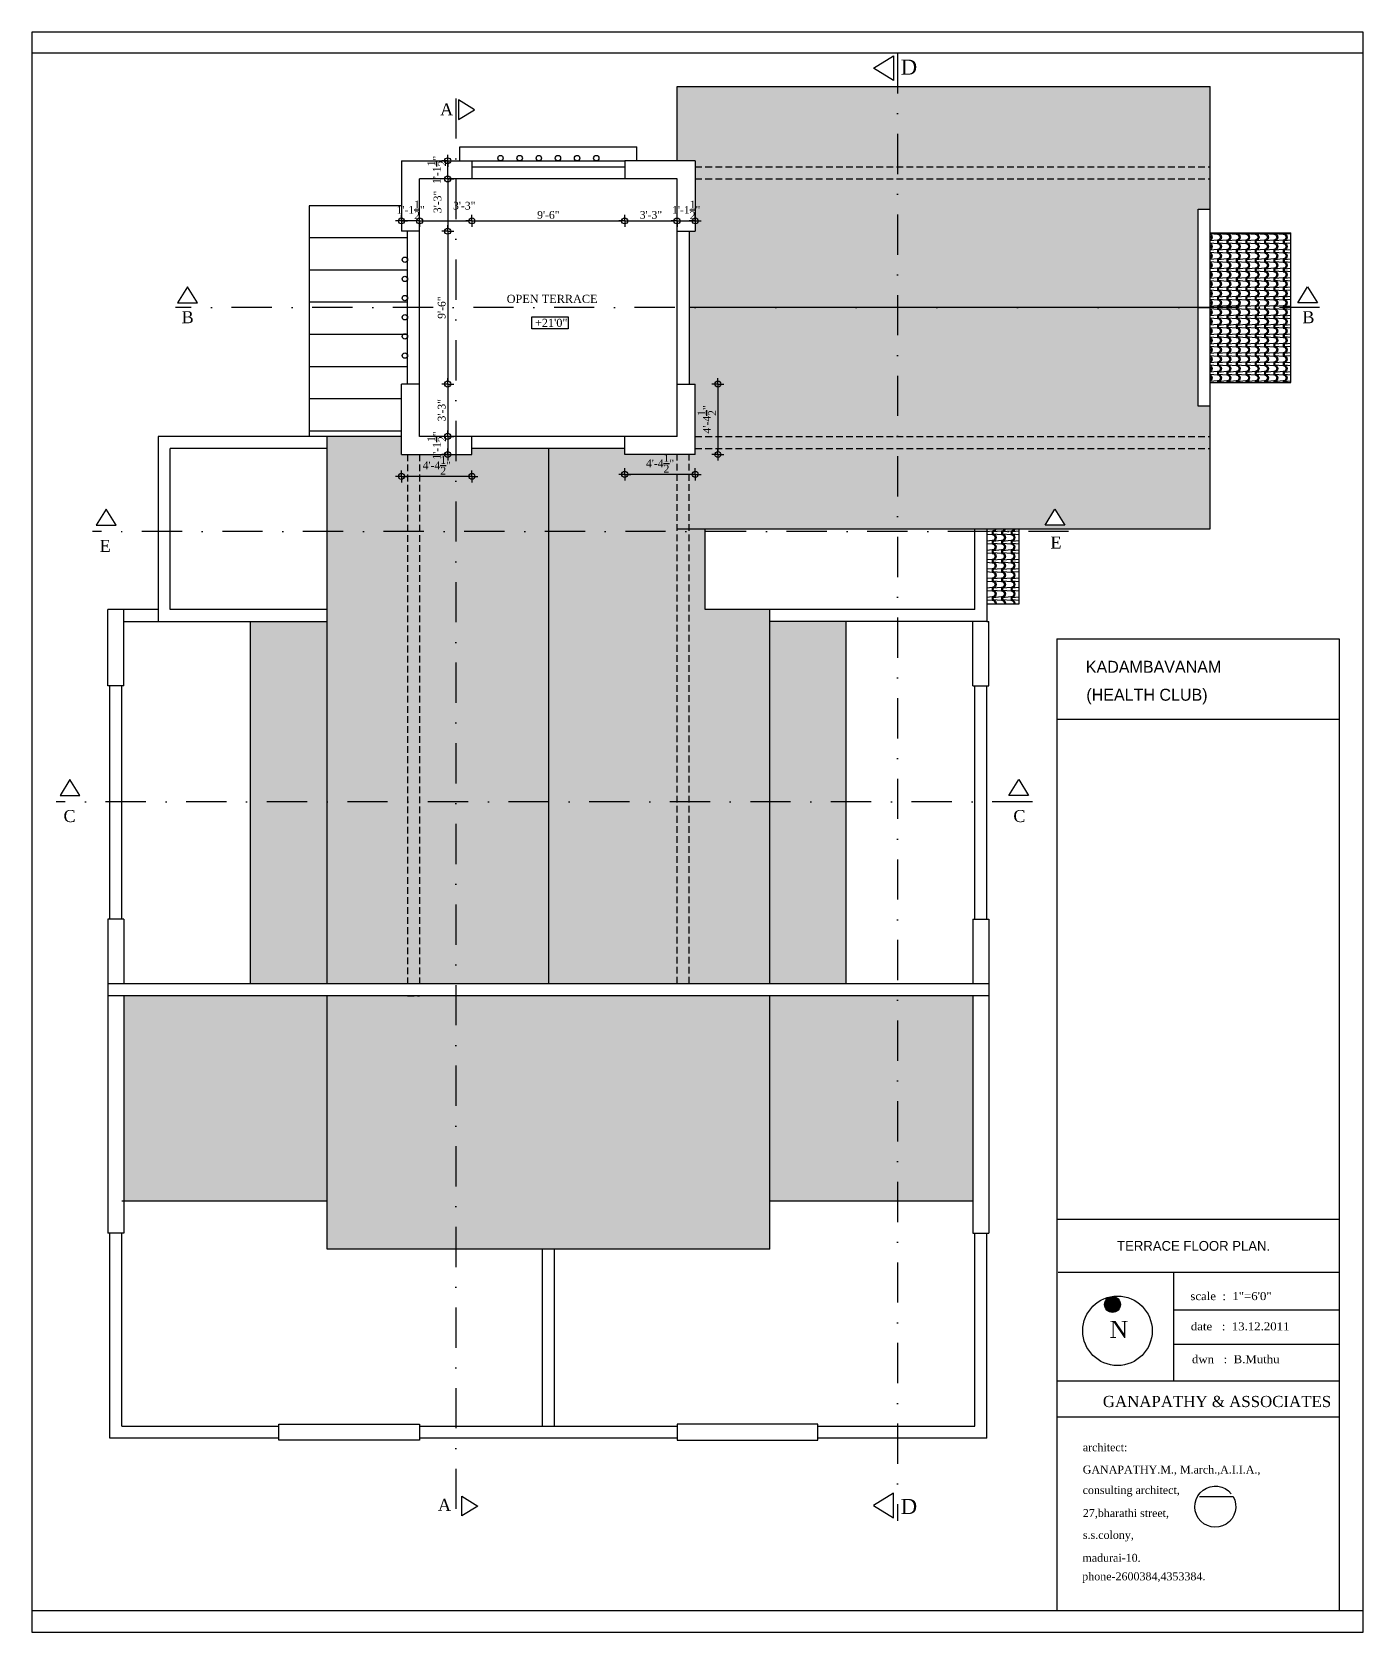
# Model space of a CAD drawing. Extents: x 13301 to 18078, y -1439 to 1911.
# Drawn here: x 16019 to 17012, y -339 to 854 of the extents above; entities that cross this region are included whole.
import ezdxf

# ---------------------------------------------------------------- set-up
doc = ezdxf.new("R2010")
doc.units = 0
doc.header["$LTSCALE"] = 20
doc.header["$MEASUREMENT"] = 0
doc.header["$PDMODE"] = 34
doc.header["$PDSIZE"] = 5
doc.linetypes.add('DASHDOT', pattern=[1, 0.5, -0.25, 0, -0.25])
doc.linetypes.add('HIDDEN', pattern=[0.375, 0.25, -0.125])
doc.layers.get('0').update_dxf_attribs({"linetype": 'CONTINUOUS'})
doc.layers.get('Defpoints').update_dxf_attribs({"linetype": 'CONTINUOUS'})
for name, color, linetype in [('border', 230, 'CONTINUOUS'), ('BORTEXT', 2, 'CONTINUOUS'), ('DIMLINE', 254, 'CONTINUOUS'), ('Roof lilne', 31, 'CONTINUOUS'), ('Secline', 13, 'CONTINUOUS'), ('text', 2, 'CONTINUOUS'), ('TEXTS', 2, 'CONTINUOUS'), ('Thatti', 21, 'CONTINUOUS'), ('TILE', 22, 'CONTINUOUS'), ('wall', 13, 'CONTINUOUS'), ('WOOD', 7, 'CONTINUOUS')]:
    doc.layers.add(name, color=color, linetype=linetype)
doc.layers.add('correct', color=230, linetype='CONTINUOUS', plot=False)
doc.styles.add('STYLE1', font='TIMES.TTF', dxfattribs={"width": 0.75, "oblique": 25})
doc.styles.add('style3', font='TIMES.TTF')
doc.styles.add('style4', font='boos1.ttf')
doc.styles.add('style5', font='TIMES.TTF')
doc.dimstyles.new('arch61', dxfattribs={"dimscale": 0, "dimtxt": 5.75, "dimasz": 2.25, "dimexe": 0.18, "dimexo": 0.0625, "dimgap": 1.5, "dimtad": 1, "dimzin": 3, "dimdsep": 46, "dimlunit": 4, "dimtxsty": 'style3', "dimblk": 'BLK', "dimcen": 0, "dimse1": 1, "dimse2": 1, "dimclrd": 256, "dimclrt": 3, "dimazin": 0, "dimtfac": 1, "dimtix": 1, "dimtmove": 2, "dimatfit": 3, "dimldrblk": 'NONE', "dimfxl": 0, "dimtolj": 1, "dimtzin": 0, "dimlwd": -1, "dimarcsym": 0})
pattern_1 = [(274.9697, (1173.68804, 1517.04105), (-6.999939149, 84.0000073606), [6.464304, -155.143247]), (180, (1174.248, 1510.601), (-7, -7), [0.56, -6.44]), (0, (1167.248, 1510.041), (7, 7), [1.96, -5.04]), (90, (1169.208, 1510.041), (-7, 7), [0.7, -6.3]), (270, (1173.688, 1510.741), (7, -7), [0.7, -6.3]), (0, (1173.688, 1510.041), (7, 7), [0.56, -6.44]), (0, (1167.248, 1510.601), (7, 7), [1.4, -5.6]), (85.0303, (1168.64804, 1510.60105), (6.999939149, 84.0000073606), [6.464304, -155.143247]), (52.6961, (1168.64804, 1510.95105), (-90.999901229, -119.000075192), [1.848056, -182.95725]), (18.4349, (1169.768, 1512.421), (14.00000304, 6.99998882), [1.770874, -20.365065]), (341.5651, (1171.448, 1512.981), (-14.00000304, 6.99998882), [1.770874, -20.365065]), (307.3039, (1173.12804, 1512.42105), (90.999901229, -119.000075192), [1.848056, -182.95725]), (20.2249, (1170.11804, 1511.93105), (-76.99998085, -28.000058349), [1.417395, -140.321804]), (339.7751, (1171.44804, 1512.42105), (76.99998085, -28.000058349), [1.417395, -140.321804]), (307.4054, (1172.77804, 1511.93105), (70.000069668, -90.999947255), [1.498063, -148.308475]), (52.5946, (1169.20804, 1510.74105), (-70.000069668, -90.999947255), [1.498063, -148.308475])]
pattern_2 = [(184.9697, (1174.24804, 1503.60105), (84.0000073606, 6.999939149), [6.464304, -155.143247]), (90, (1167.808, 1503.041), (-7, 7), [0.56, -6.44]), (270, (1167.248, 1510.041), (7, -7), [1.96, -5.04]), (0, (1167.248, 1508.081), (7, 7), [0.7, -6.3]), (180, (1167.948, 1503.601), (-7, -7), [0.7, -6.3]), (270, (1167.248, 1503.601), (7, -7), [0.56, -6.44]), (270, (1167.808, 1510.041), (7, -7), [1.4, -5.6]), (355.0303, (1167.80804, 1508.64105), (84.0000073606, -6.999939149), [6.464304, -155.143247]), (322.6961, (1168.15804, 1508.64105), (-119.000075192, 90.999901229), [1.848056, -182.95725]), (288.4349, (1169.628, 1507.521), (6.99998882, -14.00000304), [1.770874, -20.365065]), (251.5651, (1170.188, 1505.841), (6.99998882, 14.00000304), [1.770874, -20.365065]), (217.3039, (1169.62804, 1504.16105), (-119.000075192, -90.999901229), [1.848056, -182.95725]), (290.2249, (1169.13804, 1507.17105), (-28.000058349, 76.99998085), [1.417395, -140.321804]), (249.7751, (1169.62804, 1505.84105), (-28.000058349, -76.99998085), [1.417395, -140.321804]), (217.4054, (1169.13804, 1504.51105), (-90.999947255, -70.000069668), [1.498063, -148.308475]), (322.5946, (1167.94804, 1508.08105), (-90.999947255, 70.000069668), [1.498063, -148.308475])]

# ---------------------------------------------------------------- blocks, each defined once
blk = doc.blocks.new('*U44')
at = {"layer": 'TEXTS'}
blk.add_hatch(color=256, dxfattribs=at).paths.add_polyline_path([(-6.72, 12.42, 1), (1.52, 12.42, 1)])
for centre, radius in [((0, -1.24), 18.04), ((-2.6, 12.42), 4.12)]:
    blk.add_circle(centre, radius, dxfattribs=at)
at = {"layer": 'TEXTS', "style": 'STYLE1'}
blk.add_text('N', height=8.8, dxfattribs=at).set_placement((-4.08, -4.91))
blk = doc.blocks.new('BLK')
for q in [(-2, 0), (0, 2), (0, -2), (2, 0)]:
    blk.add_line((0, 0), q)
blk.add_circle((0, 0), 1)
blk = doc.blocks.new('*D316')
at = {"layer": 'Defpoints', "color": 0}
for p in [(16347.3, 744.3), (16461.3, 744.3), (16461.3, 713)]:
    blk.add_point(p, dxfattribs=at)
at = {"layer": 'DIMLINE'}
blk.add_line((16349.6, 713), (16459.1, 713), dxfattribs=at)
at = {"layer": 'DIMLINE', "xscale": 2.25, "yscale": 2.25, "zscale": 2.25, "rotation": 180}
blk.add_blockref('BLK', (16347.3, 713), dxfattribs=at)
at = {"layer": 'DIMLINE', "xscale": 2.25, "yscale": 2.25, "zscale": 2.25}
blk.add_blockref('BLK', (16461.3, 713), dxfattribs=at)
at = {"layer": 'DIMLINE', "color": 3, "insert": (16404.3, 717.4), "char_height": 5.75, "attachment_point": 5, "style": 'style3'}
blk.add_mtext('\\A1;9\'-6"', dxfattribs=at)
blk = doc.blocks.new('_None')
blk = doc.blocks.new('*D317')
at = {"layer": 'Defpoints', "color": 0}
for p in [(16461.3, 739.8), (16500.3, 739.8), (16500.3, 713)]:
    blk.add_point(p, dxfattribs=at)
at = {"layer": 'DIMLINE'}
blk.add_line((16463.6, 713), (16498.1, 713), dxfattribs=at)
at = {"layer": 'DIMLINE', "xscale": 2.25, "yscale": 2.25, "zscale": 2.25, "rotation": 180}
blk.add_blockref('BLK', (16461.3, 713), dxfattribs=at)
at = {"layer": 'DIMLINE', "xscale": 2.25, "yscale": 2.25, "zscale": 2.25}
blk.add_blockref('BLK', (16500.3, 713), dxfattribs=at)
at = {"layer": 'DIMLINE', "color": 3, "insert": (16480.8, 717.4), "char_height": 5.75, "attachment_point": 5, "style": 'style3'}
blk.add_mtext('\\A1;3\'-3"', dxfattribs=at)
blk = doc.blocks.new('*D318')
at = {"layer": 'Defpoints', "color": 0}
for p in [(16500.3, 705.3), (16513.8, 713), (16513.8, 705.3)]:
    blk.add_point(p, dxfattribs=at)
at = {"layer": 'DIMLINE'}
for p, q in [((16498.1, 713), (16495.8, 713)), ((16500.3, 713), (16513.8, 713)), ((16516.1, 713), (16518.3, 713))]:
    blk.add_line(p, q, dxfattribs=at)
at = {"layer": 'DIMLINE', "xscale": 2.25, "yscale": 2.25, "zscale": 2.25}
blk.add_blockref('BLK', (16500.3, 713), dxfattribs=at)
at = {"layer": 'DIMLINE', "xscale": 2.25, "yscale": 2.25, "zscale": 2.25, "rotation": 180}
blk.add_blockref('BLK', (16513.8, 713), dxfattribs=at)
at = {"layer": 'DIMLINE', "color": 3, "insert": (16507.1, 721.2), "char_height": 5.75, "attachment_point": 5, "style": 'style3'}
blk.add_mtext('\\A1;1\'-1{\\H1.000000x;\\S1/2;}"', dxfattribs=at)
blk = doc.blocks.new('*D319')
at = {"layer": 'Defpoints', "color": 0}
for p in [(16308.3, 739.8), (16347.3, 739.8), (16347.3, 713)]:
    blk.add_point(p, dxfattribs=at)
at = {"layer": 'DIMLINE'}
blk.add_line((16310.6, 713), (16345.1, 713), dxfattribs=at)
at = {"layer": 'DIMLINE', "xscale": 2.25, "yscale": 2.25, "zscale": 2.25, "rotation": 180}
blk.add_blockref('BLK', (16308.3, 713), dxfattribs=at)
at = {"layer": 'DIMLINE', "xscale": 2.25, "yscale": 2.25, "zscale": 2.25}
blk.add_blockref('BLK', (16347.3, 713), dxfattribs=at)
at = {"layer": 'DIMLINE', "color": 3, "insert": (16341.6, 724.3), "char_height": 5.75, "attachment_point": 5, "style": 'style3'}
blk.add_mtext('\\A1;3\'-3"', dxfattribs=at)
blk = doc.blocks.new('*D320')
at = {"layer": 'Defpoints', "color": 0}
for p in [(16294.8, 713), (16294.8, 705.3), (16308.3, 705.3)]:
    blk.add_point(p, dxfattribs=at)
at = {"layer": 'DIMLINE'}
for p, q in [((16292.6, 713), (16290.3, 713)), ((16308.3, 713), (16294.8, 713)), ((16310.6, 713), (16312.8, 713))]:
    blk.add_line(p, q, dxfattribs=at)
at = {"layer": 'DIMLINE', "xscale": 2.25, "yscale": 2.25, "zscale": 2.25}
blk.add_blockref('BLK', (16294.8, 713), dxfattribs=at)
at = {"layer": 'DIMLINE', "xscale": 2.25, "yscale": 2.25, "zscale": 2.25, "rotation": 180}
blk.add_blockref('BLK', (16308.3, 713), dxfattribs=at)
at = {"layer": 'DIMLINE', "color": 3, "insert": (16301.6, 721.2), "char_height": 5.75, "attachment_point": 5, "style": 'style3'}
blk.add_mtext('\\A1;1\'-1{\\H1.000000x;\\S1/2;}"', dxfattribs=at)
blk = doc.blocks.new('*D321')
at = {"layer": 'Defpoints', "color": 0}
for p in [(16329.3, 757.8), (16347.3, 757.8), (16347.3, 744.3)]:
    blk.add_point(p, dxfattribs=at)
at = {"layer": 'DIMLINE'}
for p, q in [((16329.3, 760), (16329.3, 762.3)), ((16329.3, 744.3), (16329.3, 757.8)), ((16329.3, 742), (16329.3, 739.8))]:
    blk.add_line(p, q, dxfattribs=at)
at = {"layer": 'DIMLINE', "xscale": 2.25, "yscale": 2.25, "zscale": 2.25}
for p, rotation in [((16329.3, 757.8), 270), ((16329.3, 744.3), 90)]:
    blk.add_blockref('BLK', p, dxfattribs=dict(at, rotation=rotation))
at = {"layer": 'DIMLINE', "color": 3, "insert": (16321.1, 751), "char_height": 5.75, "attachment_point": 5, "rotation": 90, "style": 'style3'}
blk.add_mtext('\\A1;1\'-1{\\H1.000000x;\\S1/2;}"', dxfattribs=at)
blk = doc.blocks.new('*D322')
at = {"layer": 'Defpoints', "color": 0}
for p in [(16312.8, 744.3), (16312.8, 705.3), (16329.3, 705.3)]:
    blk.add_point(p, dxfattribs=at)
at = {"layer": 'DIMLINE'}
blk.add_line((16329.3, 742), (16329.3, 707.5), dxfattribs=at)
at = {"layer": 'DIMLINE', "xscale": 2.25, "yscale": 2.25, "zscale": 2.25}
for p, rotation in [((16329.3, 744.3), 90), ((16329.3, 705.3), 270)]:
    blk.add_blockref('BLK', p, dxfattribs=dict(at, rotation=rotation))
at = {"layer": 'DIMLINE', "color": 3, "insert": (16321.7, 727.1), "char_height": 5.75, "attachment_point": 5, "rotation": 90, "style": 'style3'}
blk.add_mtext('\\A1;3\'-3"', dxfattribs=at)
blk = doc.blocks.new('*D323')
at = {"layer": 'Defpoints', "color": 0}
for p in [(16308.3, 705.3), (16308.3, 591.3), (16329.3, 591.3)]:
    blk.add_point(p, dxfattribs=at)
at = {"layer": 'DIMLINE'}
blk.add_line((16329.3, 703), (16329.3, 593.5), dxfattribs=at)
at = {"layer": 'DIMLINE', "xscale": 2.25, "yscale": 2.25, "zscale": 2.25}
for p, rotation in [((16329.3, 705.3), 90), ((16329.3, 591.3), 270)]:
    blk.add_blockref('BLK', p, dxfattribs=dict(at, rotation=rotation))
at = {"layer": 'DIMLINE', "color": 3, "insert": (16324.8, 648.3), "char_height": 5.75, "attachment_point": 5, "rotation": 90, "style": 'style3'}
blk.add_mtext('\\A1;9\'-6"', dxfattribs=at)
blk = doc.blocks.new('*D324')
at = {"layer": 'Defpoints', "color": 0}
for p in [(16312.8, 591.3), (16312.8, 552.3), (16329.3, 552.3)]:
    blk.add_point(p, dxfattribs=at)
at = {"layer": 'DIMLINE'}
blk.add_line((16329.3, 589), (16329.3, 554.5), dxfattribs=at)
at = {"layer": 'DIMLINE', "xscale": 2.25, "yscale": 2.25, "zscale": 2.25}
for p, rotation in [((16329.3, 591.3), 90), ((16329.3, 552.3), 270)]:
    blk.add_blockref('BLK', p, dxfattribs=dict(at, rotation=rotation))
at = {"layer": 'DIMLINE', "color": 3, "insert": (16324.8, 571.8), "char_height": 5.75, "attachment_point": 5, "rotation": 90, "style": 'style3'}
blk.add_mtext('\\A1;3\'-3"', dxfattribs=at)
blk = doc.blocks.new('*D325')
at = {"layer": 'Defpoints', "color": 0}
for p in [(16347.3, 552.3), (16329.3, 538.8), (16347.3, 538.8)]:
    blk.add_point(p, dxfattribs=at)
at = {"layer": 'DIMLINE'}
for p, q in [((16329.3, 554.5), (16329.3, 556.8)), ((16329.3, 552.3), (16329.3, 538.8)), ((16329.3, 536.5), (16329.3, 534.3))]:
    blk.add_line(p, q, dxfattribs=at)
at = {"layer": 'DIMLINE', "xscale": 2.25, "yscale": 2.25, "zscale": 2.25}
for p, rotation in [((16329.3, 552.3), 270), ((16329.3, 538.8), 90)]:
    blk.add_blockref('BLK', p, dxfattribs=dict(at, rotation=rotation))
at = {"layer": 'DIMLINE', "color": 3, "insert": (16321.1, 545.5), "char_height": 5.75, "attachment_point": 5, "rotation": 90, "style": 'style3'}
blk.add_mtext('\\A1;1\'-1{\\H1.000000x;\\S1/2;}"', dxfattribs=at)
blk = doc.blocks.new('*D326')
at = {"layer": 'Defpoints', "color": 0}
for p in [(16513.8, 591.3), (16513.8, 538.8), (16530.7, 538.8)]:
    blk.add_point(p, dxfattribs=at)
at = {"layer": 'DIMLINE'}
blk.add_line((16530.7, 589), (16530.7, 541), dxfattribs=at)
at = {"layer": 'DIMLINE', "xscale": 2.25, "yscale": 2.25, "zscale": 2.25}
for p, rotation in [((16530.7, 591.3), 90), ((16530.7, 538.8), 270)]:
    blk.add_blockref('BLK', p, dxfattribs=dict(at, rotation=rotation))
at = {"layer": 'DIMLINE', "color": 3, "insert": (16522.5, 565), "char_height": 5.75, "attachment_point": 5, "rotation": 90, "style": 'style3'}
blk.add_mtext('\\A1;4\'-4{\\H1.000000x;\\S1/2;}"', dxfattribs=at)
blk = doc.blocks.new('*D327')
at = {"layer": 'Defpoints', "color": 0}
for p in [(16461.3, 538.8), (16513.8, 538.8), (16461.3, 524)]:
    blk.add_point(p, dxfattribs=at)
at = {"layer": 'DIMLINE'}
blk.add_line((16511.6, 524), (16463.6, 524), dxfattribs=at)
at = {"layer": 'DIMLINE', "xscale": 2.25, "yscale": 2.25, "zscale": 2.25, "rotation": 180}
blk.add_blockref('BLK', (16461.3, 524), dxfattribs=at)
at = {"layer": 'DIMLINE', "xscale": 2.25, "yscale": 2.25, "zscale": 2.25}
blk.add_blockref('BLK', (16513.8, 524), dxfattribs=at)
at = {"layer": 'DIMLINE', "color": 3, "insert": (16487.6, 532.2), "char_height": 5.75, "attachment_point": 5, "style": 'style3'}
blk.add_mtext('\\A1;4\'-4{\\H1.000000x;\\S1/2;}"', dxfattribs=at)
blk = doc.blocks.new('*D328')
at = {"layer": 'Defpoints', "color": 0}
for p in [(16294.8, 538.8), (16347.3, 538.8), (16294.8, 522.5)]:
    blk.add_point(p, dxfattribs=at)
at = {"layer": 'DIMLINE'}
blk.add_line((16345.1, 522.5), (16297.1, 522.5), dxfattribs=at)
at = {"layer": 'DIMLINE', "xscale": 2.25, "yscale": 2.25, "zscale": 2.25, "rotation": 180}
blk.add_blockref('BLK', (16294.8, 522.5), dxfattribs=at)
at = {"layer": 'DIMLINE', "xscale": 2.25, "yscale": 2.25, "zscale": 2.25}
blk.add_blockref('BLK', (16347.3, 522.5), dxfattribs=at)
at = {"layer": 'DIMLINE', "color": 3, "insert": (16321.1, 530.7), "char_height": 5.75, "attachment_point": 5, "style": 'style3'}
blk.add_mtext('\\A1;4\'-4{\\H1.000000x;\\S1/2;}"', dxfattribs=at)

msp = doc.modelspace()

# ---------------------------------------------------------------- hatches: boundary and pattern name
at = {"layer": 'Thatti'}
h = msp.add_hatch(dxfattribs=at)
h.set_pattern_fill('SPANTILE', color=8, scale=7, style=0)
h.set_pattern_definition(pattern_1)
h.paths.add_polyline_path([(16087.848, 135.29), (16087.848, -17.71), (16239.348, -17.71), (16239.348, 135.29)])
h = msp.add_hatch(dxfattribs=at)
h.set_pattern_fill('SPANTILE', color=8, scale=7, style=0)
h.set_pattern_definition(pattern_1)
h.paths.add_polyline_path([(16720.848, -17.71), (16720.848, 135.29), (16569.348, 135.29), (16569.348, -17.71)])
at = {"layer": 'TILE'}
h = msp.add_hatch(dxfattribs=at)
h.set_pattern_fill('SPANTILE', color=256, scale=7, style=0)
h.set_pattern_definition([(85.0303, (33.64822, 1242.02325), (-6.999939149, -84.0000073606), [6.464304, -155.143247]), (180, (34.208, 1248.463), (-7, 7), [0.56, -6.44]), (0, (27.208, 1249.023), (7, -7), [1.96, -5.04]), (270, (29.168, 1249.023), (-7, -7), [0.7, -6.3]), (90, (33.648, 1248.323), (7, 7), [0.7, -6.3]), (0, (33.648, 1249.023), (7, -7), [0.56, -6.44]), (0, (27.208, 1248.463), (7, -7), [1.4, -5.6]), (274.9697, (28.60822, 1248.46325), (6.999939149, -84.0000073606), [6.464304, -155.143247]), (307.3039, (28.60822, 1248.11325), (-90.999901229, 119.000075192), [1.848056, -182.95725]), (341.5651, (29.7282, 1246.6433), (14.00000304, -6.99998882), [1.770874, -20.365065]), (18.4349, (31.4082, 1246.0833), (-14.00000304, -6.99998882), [1.770874, -20.365065]), (52.6961, (33.08822, 1246.64325), (90.999901229, 119.000075192), [1.848056, -182.95725]), (339.7751, (30.07822, 1247.13325), (-76.99998085, 28.000058349), [1.417395, -140.321804]), (20.2249, (31.40822, 1246.64325), (76.99998085, 28.000058349), [1.417395, -140.321804]), (52.5946, (32.73822, 1247.13325), (70.000069668, 90.999947255), [1.498063, -148.308475]), (307.4054, (29.16822, 1248.32325), (-70.000069668, 90.999947255), [1.498063, -148.308475])])
h.paths.add_polyline_path([(16897.848, 813.29), (16897.848, 721.79), (16888.848, 721.79), (16888.848, 648.29), (16509.348, 648.29), (16509.348, 705.29), (16513.848, 705.29), (16513.848, 757.79), (16500.348, 757.79), (16500.348, 813.29)])
h = msp.add_hatch(dxfattribs=at)
h.set_pattern_fill('SPANTILE', color=8, scale=7, style=0)
h.set_pattern_definition(pattern_2)
h.paths.add_polyline_path([(16957.848, 704.04), (16897.848, 704.04), (16897.848, 592.54), (16957.848, 592.54)])
h = msp.add_hatch(dxfattribs=at)
h.set_pattern_fill('SPANTILE', color=256, scale=7, style=0)
h.set_pattern_definition([(274.9697, (33.64822, 54.55754), (-6.999939149, 84.0000073606), [6.464304, -155.143247]), (180, (34.208, 48.1175), (-7, -7), [0.56, -6.44]), (0, (27.208, 47.5575), (7, 7), [1.96, -5.04]), (90, (29.168, 47.5575), (-7, 7), [0.7, -6.3]), (270, (33.648, 48.2575), (7, -7), [0.7, -6.3]), (0, (33.648, 47.5575), (7, 7), [0.56, -6.44]), (0, (27.208, 48.1175), (7, 7), [1.4, -5.6]), (85.0303, (28.60822, 48.11754), (6.999939149, 84.0000073606), [6.464304, -155.143247]), (52.6961, (28.60822, 48.46754), (-90.999901229, -119.000075192), [1.848056, -182.95725]), (18.4349, (29.7282, 49.9375), (14.00000304, 6.99998882), [1.770874, -20.365065]), (341.5651, (31.4082, 50.4975), (-14.00000304, 6.99998882), [1.770874, -20.365065]), (307.3039, (33.08822, 49.93754), (90.999901229, -119.000075192), [1.848056, -182.95725]), (20.2249, (30.07822, 49.44754), (-76.99998085, -28.000058349), [1.417395, -140.321804]), (339.7751, (31.40822, 49.93754), (76.99998085, -28.000058349), [1.417395, -140.321804]), (307.4054, (32.73822, 49.44754), (70.000069668, -90.999947255), [1.498063, -148.308475]), (52.5946, (29.16822, 48.25754), (-70.000069668, -90.999947255), [1.498063, -148.308475])])
h.paths.add_polyline_path([(16897.848, 483.29), (16897.848, 574.79), (16888.848, 574.79), (16888.848, 648.29), (16509.348, 648.29), (16509.348, 591.29), (16513.848, 591.29), (16513.848, 538.79), (16500.348, 538.79), (16500.348, 483.29)])
h.paths.add_polyline_path([(16782.06, 498.035), (16774.676, 486.111), (16789.444, 486.111)], flags=0)
h = msp.add_hatch(dxfattribs=at)
h.set_pattern_fill('SPANTILE', color=256, scale=7, angle=270, style=0)
h.set_pattern_definition([(184.9697, (52.38106, 1503.60105), (84.0000073606, 6.999939149), [6.464304, -155.143247]), (90, (45.941, 1503.041), (-7, 7), [0.56, -6.44]), (270, (45.381, 1510.041), (7, -7), [1.96, -5.04]), (0, (45.381, 1508.081), (7, 7), [0.7, -6.3]), (180, (46.081, 1503.601), (-7, -7), [0.7, -6.3]), (270, (45.381, 1503.601), (7, -7), [0.56, -6.44]), (270, (45.941, 1510.041), (7, -7), [1.4, -5.6]), (355.0303, (45.94106, 1508.64105), (84.0000073606, -6.999939149), [6.464304, -155.143247]), (322.6961, (46.29106, 1508.64105), (-119.000075192, 90.999901229), [1.848056, -182.95725]), (288.4349, (47.761, 1507.521), (6.99998882, -14.00000304), [1.770874, -20.365065]), (251.5651, (48.321, 1505.841), (6.99998882, 14.00000304), [1.770874, -20.365065]), (217.3039, (47.76106, 1504.16105), (-119.000075192, -90.999901229), [1.848056, -182.95725]), (290.2249, (47.27106, 1507.17105), (-28.000058349, 76.99998085), [1.417395, -140.321804]), (249.7751, (47.76106, 1505.84105), (-28.000058349, -76.99998085), [1.417395, -140.321804]), (217.4054, (47.27106, 1504.51105), (-90.999947255, -70.000069668), [1.498063, -148.308475]), (322.5946, (46.08106, 1508.08105), (-90.999947255, 70.000069668), [1.498063, -148.308475])])
h.paths.add_polyline_path([(16347.348, 543.29), (16347.348, 538.79), (16294.848, 538.79), (16294.848, 552.29), (16239.348, 552.29), (16239.348, 144.29), (16404.348, 144.29), (16404.348, 543.29)])
h = msp.add_hatch(dxfattribs=at)
h.set_pattern_fill('SPANTILE', color=256, scale=7, angle=270, style=0)
h.set_pattern_definition([(355.0303, (32756.31548, 1503.60105), (-84.0000073606, 6.999939149), [6.464304, -155.143247]), (90, (32762.7555, 1503.041), (7, 7), [0.56, -6.44]), (270, (32763.3155, 1510.041), (-7, -7), [1.96, -5.04]), (180, (32763.3155, 1508.081), (-7, 7), [0.7, -6.3]), (7e-15, (32762.6155, 1503.601), (7, -7), [0.7, -6.3]), (270, (32763.3155, 1503.601), (-7, -7), [0.56, -6.44]), (270, (32762.7555, 1510.041), (-7, -7), [1.4, -5.6]), (184.9697, (32762.75548, 1508.64105), (-84.0000073606, -6.999939149), [6.464304, -155.143247]), (217.3039, (32762.40548, 1508.64105), (119.000075192, 90.999901229), [1.848056, -182.95725]), (251.5651, (32760.9355, 1507.521), (-6.99998882, -14.00000304), [1.770874, -20.365065]), (288.4349, (32760.3755, 1505.841), (-6.99998882, 14.00000304), [1.770874, -20.365065]), (322.6961, (32760.93548, 1504.16105), (119.000075192, -90.999901229), [1.848056, -182.95725]), (249.7751, (32761.42548, 1507.17105), (28.000058349, 76.99998085), [1.417395, -140.321804]), (290.2249, (32760.93548, 1505.84105), (28.000058349, -76.99998085), [1.417395, -140.321804]), (322.5946, (32761.42548, 1504.51105), (90.999947255, -70.000069668), [1.498063, -148.308475]), (217.4054, (32762.61548, 1508.08105), (90.999947255, 70.000069668), [1.498063, -148.308475])])
h.paths.add_polyline_path([(16500.348, 538.79), (16461.348, 538.79), (16461.348, 543.29), (16404.348, 543.29), (16404.348, 144.29), (16569.348, 144.29), (16569.348, 423.29), (16521.348, 423.29), (16521.348, 483.29), (16500.348, 483.29)])
h = msp.add_hatch(dxfattribs=at)
h.set_pattern_fill('SPANTILE', color=8, scale=7, style=0)
h.set_pattern_definition(pattern_2)
h.paths.add_polyline_path([(16731.348, 442.54), (16731.348, 427.54), (16755.348, 427.54), (16755.348, 483.29), (16731.348, 483.29)])
h = msp.add_hatch(dxfattribs=at)
h.set_pattern_fill('SPANTILE', color=8, scale=7, style=0)
h.set_pattern_definition([(355.0303, (26610.94927, -398.81697), (-84.000007361, 6.999939149), [6.464304, -155.143247]), (90, (26617.389, -399.377), (7, 7), [0.56, -6.44]), (270, (26617.949, -392.377), (-7, -7), [1.96, -5.04]), (180, (26617.949, -394.337), (-7, 7), [0.7, -6.3]), (7e-15, (26617.249, -398.817), (7, -7), [0.7, -6.3]), (270, (26617.949, -398.817), (-7, -7), [0.56, -6.44]), (270, (26617.389, -392.377), (-7, -7), [1.4, -5.6]), (184.9697, (26617.38927, -393.77697), (-84.000007361, -6.999939149), [6.464304, -155.143247]), (217.3039, (26617.03927, -393.77697), (119.000075192, 90.999901229), [1.848056, -182.95725]), (251.5651, (26615.5693, -394.897), (-6.9999888, -14.00000304), [1.770874, -20.365065]), (288.4349, (26615.0093, -396.577), (-6.9999888, 14.00000304), [1.770874, -20.365065]), (322.6961, (26615.56927, -398.25697), (119.000075192, -90.999901229), [1.848056, -182.95725]), (249.7751, (26616.05927, -395.24697), (28.000058349, 76.99998085), [1.417395, -140.321804]), (290.2249, (26615.56927, -396.57697), (28.000058349, -76.99998085), [1.417395, -140.321804]), (322.5946, (26616.05927, -397.90697), (90.999947255, -70.000069668), [1.498063, -148.308475]), (217.4054, (26617.24927, -394.33697), (90.999947255, 70.000069668), [1.498063, -148.308475])])
h.paths.add_polyline_path([(16239.348, 144.29), (16239.348, 414.29), (16182.348, 414.29), (16182.348, 144.29)])
h = msp.add_hatch(dxfattribs=at)
h.set_pattern_fill('SPANTILE', color=8, scale=7, style=0)
h.set_pattern_definition([(184.9697, (6197.74727, -398.81697), (84.000007361, 6.999939149), [6.464304, -155.143247]), (90, (6191.307, -399.377), (-7, 7), [0.56, -6.44]), (270, (6190.747, -392.377), (7, -7), [1.96, -5.04]), (0, (6190.747, -394.337), (7, 7), [0.7, -6.3]), (180, (6191.447, -398.817), (-7, -7), [0.7, -6.3]), (270, (6190.747, -398.817), (7, -7), [0.56, -6.44]), (270, (6191.307, -392.377), (7, -7), [1.4, -5.6]), (355.0303, (6191.30727, -393.77697), (84.000007361, -6.999939149), [6.464304, -155.143247]), (322.6961, (6191.65727, -393.77697), (-119.000075192, 90.999901229), [1.848056, -182.95725]), (288.4349, (6193.1273, -394.897), (6.9999888, -14.00000304), [1.770874, -20.365065]), (251.5651, (6193.6873, -396.577), (6.9999888, 14.00000304), [1.770874, -20.365065]), (217.3039, (6193.12727, -398.25697), (-119.000075192, -90.999901229), [1.848056, -182.95725]), (290.2249, (6192.63727, -395.24697), (-28.000058349, 76.99998085), [1.417395, -140.321804]), (249.7751, (6193.12727, -396.57697), (-28.000058349, -76.99998085), [1.417395, -140.321804]), (217.4054, (6192.63727, -397.90697), (-90.999947255, -70.000069668), [1.498063, -148.308475]), (322.5946, (6191.44727, -394.33697), (-90.999947255, 70.000069668), [1.498063, -148.308475])])
h.paths.add_polyline_path([(16569.348, 414.29), (16569.348, 144.29), (16626.348, 144.29), (16626.348, 414.29)])
h = msp.add_hatch(dxfattribs=at)
h.set_pattern_fill('SPANTILE', color=256, scale=7, style=0)
h.set_pattern_definition([(274.9697, (51.82106, 1517.04105), (-6.999939149, 84.0000073606), [6.464304, -155.143247]), (180, (52.381, 1510.601), (-7, -7), [0.56, -6.44]), (0, (45.381, 1510.041), (7, 7), [1.96, -5.04]), (90, (47.341, 1510.041), (-7, 7), [0.7, -6.3]), (270, (51.821, 1510.741), (7, -7), [0.7, -6.3]), (0, (51.821, 1510.041), (7, 7), [0.56, -6.44]), (0, (45.381, 1510.601), (7, 7), [1.4, -5.6]), (85.0303, (46.78106, 1510.60105), (6.999939149, 84.0000073606), [6.464304, -155.143247]), (52.6961, (46.78106, 1510.95105), (-90.999901229, -119.000075192), [1.848056, -182.95725]), (18.4349, (47.901, 1512.421), (14.00000304, 6.99998882), [1.770874, -20.365065]), (341.5651, (49.581, 1512.981), (-14.00000304, 6.99998882), [1.770874, -20.365065]), (307.3039, (51.26106, 1512.42105), (90.999901229, -119.000075192), [1.848056, -182.95725]), (20.2249, (48.25106, 1511.93105), (-76.99998085, -28.000058349), [1.417395, -140.321804]), (339.7751, (49.58106, 1512.42105), (76.99998085, -28.000058349), [1.417395, -140.321804]), (307.4054, (50.91106, 1511.93105), (70.000069668, -90.999947255), [1.498063, -148.308475]), (52.5946, (47.34106, 1510.74105), (-70.000069668, -90.999947255), [1.498063, -148.308475])])
h.paths.add_polyline_path([(16239.348, 135.29), (16239.348, -53.585), (16569.348, -53.585), (16569.348, 135.29)])

# ---------------------------------------------------------------- linework, layer by layer
for p, q in [((16338.348, 768.29), (16470.348, 768.29)), ((16338.348, 757.79), (16338.348, 768.29)), ((16470.348, 757.79), (16470.348, 768.29))]:
    msp.add_line(p, q)
at = {"color": 8}
for p, q in [((16347.348, 757.79), (16461.348, 757.79)), ((16294.848, 724.29), (16225.848, 724.29)), ((16225.848, 724.29), (16225.848, 552.29)), ((16299.348, 700.29), (16225.848, 700.29)), ((16299.348, 676.29), (16225.848, 676.29)), ((16299.348, 652.29), (16225.848, 652.29)), ((16299.348, 628.29), (16225.848, 628.29)), ((16299.348, 604.29), (16225.848, 604.29)), ((16294.848, 580.29), (16225.848, 580.29)), ((16294.848, 556.29), (16225.848, 556.29))]:
    msp.add_line(p, q, dxfattribs=at)
at = {"layer": 'border'}
for p, q in [((17011.753, 837.963), (16019.303, 837.963)), ((17011.753, -323.255), (16019.303, -323.255))]:
    msp.add_line(p, q, dxfattribs=at)
at = {"layer": 'border', "color": 13}
for p, q in [((16783.469, 401.284), (16783.469, -323.255)), ((16783.469, 401.284), (16994.003, 401.284)), ((16994.003, 401.284), (16994.003, -323.255)), ((16783.469, 341.447), (16994.003, 341.447)), ((16783.469, -31.198), (16994.003, -31.198)), ((16784.427, -70.709), (16994.003, -70.709))]:
    msp.add_line(p, q, dxfattribs=at)
at = {"layer": 'BORTEXT', "color": 13}
for p, q in [((16870.476, -70.709), (16870.476, -151.858)), ((16870.476, -98.925), (16994.003, -98.925)), ((16870.476, -124.485), (16994.003, -124.485))]:
    msp.add_line(p, q, dxfattribs=at)
at = {"layer": 'BORTEXT', "color": 2}
msp.add_lwpolyline([(16889.796, -237.987), (16914.871, -237.987, -26.38430378), (16913.563, -236.072)], format="xyb", dxfattribs=at)
at = {"layer": 'correct', "color": 3}
msp.add_lwpolyline([(16019.303, -339.116), (17011.753, -339.116), (17011.753, 853.823), (16019.303, 853.823)], close=True, dxfattribs=at)
at = {"layer": 'Roof lilne'}
for p, q in [((16500.348, 813.29), (16897.848, 813.29)), ((16500.348, 757.79), (16500.348, 813.29)), ((16897.848, 721.79), (16897.848, 813.29)), ((16897.848, 704.04), (16957.848, 704.04)), ((16957.848, 592.54), (16957.848, 704.04)), ((16888.848, 648.29), (16509.348, 648.29)), ((16897.848, 592.54), (16957.848, 592.54)), ((16897.848, 483.29), (16897.848, 574.79)), ((16294.848, 552.29), (16239.348, 552.29)), ((16294.848, 552.29), (16239.348, 552.29)), ((16239.348, 144.29), (16239.348, 552.29)), ((16404.348, 543.29), (16404.348, 144.29)), ((16500.348, 483.29), (16897.848, 483.29)), ((16521.348, 423.29), (16521.348, 483.29)), ((16755.348, 427.54), (16755.348, 483.29)), ((16569.348, 423.29), (16521.348, 423.29)), ((16569.348, 144.29), (16569.348, 423.29)), ((16731.348, 427.54), (16755.348, 427.54)), ((16182.348, 144.29), (16182.348, 414.29)), ((16626.348, 144.29), (16626.348, 414.29)), ((16239.348, -53.585), (16239.348, 135.29)), ((16569.348, -53.585), (16569.348, 135.29)), ((16086.348, -17.71), (16239.348, -17.71)), ((16569.348, -17.71), (16720.906, -17.71)), ((16569.348, -53.585), (16239.348, -53.585))]:
    msp.add_line(p, q, dxfattribs=at)
at = {"layer": 'Secline', "linetype": 'DASHDOT', "ltscale": 3}
for p, q in [((16664.729, 837.963), (16664.729, -256.172)), ((16335.341, 804.343), (16335.341, -256.172)), ((16979.433, 648.29), (16126.283, 648.29)), ((16792.264, 481.338), (16064.405, 481.338)), ((16765.264, 279.903), (16037.405, 279.903))]:
    msp.add_line(p, q, dxfattribs=at)
at = {"layer": 'Secline', "linetype": 'DASHDOT', "ltscale": 5}
for points in [[(16646.847, 826.774), (16661.752, 836.004), (16661.752, 817.543)], [(16349.315, 795.913), (16337.391, 803.297), (16337.391, 788.529)], [(16135.252, 663.808), (16127.868, 651.883), (16142.636, 651.883)], [(16970.464, 663.808), (16977.848, 651.883), (16963.079, 651.883)], [(16074.609, 498.035), (16067.225, 486.111), (16081.993, 486.111)], [(16782.06, 498.035), (16789.444, 486.111), (16774.676, 486.111)], [(16047.609, 296.6), (16040.225, 284.676), (16054.993, 284.676)], [(16755.06, 296.6), (16762.444, 284.676), (16747.676, 284.676)], [(16351.794, -245.207), (16339.87, -252.591), (16339.87, -237.823)], [(16646.847, -244.877), (16661.752, -254.107), (16661.752, -235.647)]]:
    msp.add_lwpolyline(points, close=True, dxfattribs=at)
at = {"layer": 'text', "color": 13}
for p, q in [((16783.469, -151.858), (16994.003, -151.858)), ((16783.469, -178.599), (16994.003, -178.599))]:
    msp.add_line(p, q, dxfattribs=at)
at = {"layer": 'text'}
msp.add_lwpolyline([(16391.891, 641.457), (16419.053, 641.457), (16419.053, 632.432), (16391.891, 632.432)], close=True, dxfattribs=at)
at = {"layer": 'wall', "color": 2}
for p, q in [((16294.848, 757.79), (16347.348, 757.79)), ((16294.848, 757.79), (16294.848, 705.29)), ((16347.348, 757.79), (16347.348, 744.29)), ((16347.348, 753.29), (16461.348, 753.29)), ((16513.848, 757.79), (16461.348, 757.79)), ((16461.348, 757.79), (16461.348, 744.29)), ((16513.848, 757.79), (16513.848, 705.29)), ((16308.348, 552.29), (16308.348, 744.29)), ((16500.348, 744.29), (16308.348, 744.29)), ((16500.348, 552.29), (16500.348, 744.29)), ((16888.848, 721.79), (16897.848, 721.79)), ((16888.848, 648.29), (16888.848, 721.79)), ((16897.848, 648.29), (16897.848, 721.79)), ((16308.348, 705.29), (16294.848, 705.29)), ((16299.348, 591.29), (16299.348, 705.29)), ((16500.348, 705.29), (16513.848, 705.29)), ((16509.348, 705.29), (16509.348, 591.29)), ((16888.848, 574.79), (16888.848, 648.29)), ((16888.848, 648.29), (16897.848, 648.29)), ((16897.848, 574.79), (16897.848, 648.29)), ((16308.348, 591.29), (16294.848, 591.29)), ((16294.848, 538.79), (16294.848, 591.29)), ((16500.348, 591.29), (16513.848, 591.29)), ((16513.848, 538.79), (16513.848, 591.29)), ((16897.848, 574.79), (16888.848, 574.79)), ((16500.348, 552.29), (16308.348, 552.29)), ((16347.348, 538.79), (16347.348, 552.29)), ((16461.348, 538.79), (16461.348, 552.29)), ((16294.848, 538.79), (16347.348, 538.79)), ((16461.348, 543.29), (16347.348, 543.29)), ((16513.848, 538.79), (16461.348, 538.79)), ((16075.848, 144.29), (16732.848, 144.29)), ((16075.848, 144.29), (16075.848, 135.29)), ((16732.848, 144.29), (16732.848, 135.29)), ((16732.848, 135.29), (16075.848, 135.29))]:
    msp.add_line(p, q, dxfattribs=at)
at = {"layer": 'wall', "color": 0, "linetype": 'HIDDEN'}
for p, q in [((16513.848, 753.29), (16897.848, 753.29)), ((16513.848, 744.29), (16897.848, 744.29)), ((16513.848, 552.29), (16897.848, 552.29)), ((16299.348, 538.79), (16299.348, 144.29)), ((16308.348, 538.79), (16308.348, 144.29)), ((16500.348, 144.29), (16500.348, 538.79)), ((16509.348, 144.29), (16509.348, 538.79)), ((16513.848, 543.29), (16897.848, 543.29)), ((16299.348, 135.29), (16308.348, 135.29)), ((16509.348, 135.29), (16500.348, 135.29))]:
    msp.add_line(p, q, dxfattribs=at)
at = {"layer": 'wall', "color": 0}
for p, q in [((16113.348, 552.29), (16113.348, 414.29)), ((16239.348, 552.29), (16113.348, 552.29)), ((16122.348, 423.29), (16122.348, 543.29)), ((16239.348, 543.29), (16122.348, 543.29)), ((16722.348, 423.29), (16722.348, 483.29)), ((16731.348, 483.29), (16731.348, 414.29)), ((16239.348, 423.29), (16122.348, 423.29)), ((16722.348, 423.29), (16569.348, 423.29)), ((16113.348, 414.29), (16239.348, 414.29)), ((16731.348, 414.29), (16569.348, 414.29))]:
    msp.add_line(p, q, dxfattribs=at)
at = {"layer": 'wall', "color": 8}
for p, q in [((16087.848, 423.29), (16075.848, 423.29)), ((16075.848, 366.29), (16075.848, 423.29)), ((16113.348, 423.29), (16087.848, 423.29)), ((16087.848, 366.29), (16087.848, 423.29)), ((16087.848, 414.29), (16113.348, 414.29)), ((16720.848, 366.29), (16720.848, 414.29)), ((16731.348, 414.29), (16732.848, 414.29)), ((16732.848, 366.29), (16732.848, 414.29)), ((16087.848, 366.29), (16075.848, 366.29)), ((16077.348, 192.29), (16077.348, 366.29)), ((16086.348, 192.29), (16086.348, 366.29)), ((16720.848, 366.29), (16732.848, 366.29)), ((16722.348, 192.29), (16722.348, 366.29)), ((16731.348, 192.29), (16731.348, 366.29)), ((16087.848, 192.29), (16075.848, 192.29)), ((16075.848, 192.29), (16075.848, 144.29)), ((16087.848, 192.29), (16087.848, 144.29)), ((16720.848, 192.29), (16732.848, 192.29)), ((16720.848, 192.29), (16720.848, 144.29)), ((16732.848, 192.29), (16732.848, 144.29)), ((16075.848, 135.29), (16075.848, -41.71)), ((16087.848, 135.29), (16087.848, -41.71)), ((16720.848, 135.29), (16720.848, -41.71)), ((16732.848, 135.29), (16732.848, -41.71)), ((16087.848, -41.71), (16075.848, -41.71)), ((16077.348, -194.71), (16077.348, -41.71)), ((16086.348, -185.71), (16086.348, -41.71)), ((16720.848, -41.71), (16732.848, -41.71)), ((16722.348, -185.71), (16722.348, -41.71)), ((16731.348, -194.71), (16731.348, -41.71)), ((16399.848, -185.71), (16399.848, -53.585)), ((16408.848, -185.71), (16408.848, -53.585)), ((16086.348, -185.71), (16203.348, -185.71)), ((16203.348, -196.21), (16203.348, -184.21)), ((16203.348, -184.21), (16308.348, -184.21)), ((16308.348, -184.21), (16308.348, -196.21)), ((16308.348, -185.71), (16500.348, -185.71)), ((16605.348, -184.21), (16500.348, -184.21)), ((16500.348, -184.21), (16500.348, -196.21)), ((16605.348, -196.21), (16605.348, -184.21)), ((16605.348, -185.71), (16722.348, -185.71)), ((16203.348, -194.71), (16077.348, -194.71)), ((16308.348, -196.21), (16203.348, -196.21)), ((16500.348, -194.71), (16308.348, -194.71)), ((16500.348, -196.21), (16605.348, -196.21)), ((16731.348, -194.71), (16605.348, -194.71))]:
    msp.add_line(p, q, dxfattribs=at)
at = {"layer": 'WOOD', "color": 8}
for centre in [(16368.634, 759.79), (16382.92, 759.79), (16397.205, 759.79), (16411.491, 759.79), (16425.777, 759.79), (16440.063, 759.79), (16297.348, 684.005), (16297.348, 669.719), (16297.348, 655.433), (16297.348, 641.148), (16297.348, 626.862), (16297.348, 612.576)]:
    msp.add_circle(centre, 2, dxfattribs=at)

# ---------------------------------------------------------------- block references
at = {"layer": 'text', "xscale": 1.435897435896777, "yscale": 1.435897435896777, "zscale": 1.435897435896777}
msp.add_blockref('*U44', (16828.684, -112.756), dxfattribs=at)

# ---------------------------------------------------------------- texts
at = {"layer": 'BORTEXT', "style": 'style4'}
for s, height, p in [('KADAMBAVANAM', 8.9465, (16805.061, 376.043)), ('TERRACE FLOOR PLAN.', 7.31523, (16828.387, -54.886))]:
    msp.add_text(s, height=height, dxfattribs=at).set_placement(p)
at = {"layer": 'BORTEXT', "color": 0, "style": 'style4'}
msp.add_text('(HEALTH CLUB)', height=8.9465, dxfattribs=at).set_placement((16805.466, 355.219))
at = {"layer": 'BORTEXT', "color": 7, "style": 'style3', "width": 1.061034}
for s, p in [('scale  :  1"=6\'0"', (16883.026, -91.671)), ('date   :  13.12.2011', (16883.371, -114.204)), ('dwn   :  B.Muthu', (16884.225, -138.72))]:
    msp.add_text(s, height=5.96569, dxfattribs=at).set_placement(p)
at = {"layer": 'BORTEXT', "color": 13, "style": 'style5'}
msp.add_text('GANAPATHY & ASSOCIATES', height=8.316, dxfattribs=at).set_placement((16817.747, -171.399))
at = {"layer": 'BORTEXT', "color": 2, "style": 'style5'}
for s, p in [('architect:', (16802.796, -204.351)), ('GANAPATHY.M., M.arch.,A.I.I.A.,', (16802.796, -220.972)), ('consulting architect,', (16802.695, -236.22)), ('27,bharathi street,', (16802.847, -253.398)), ('s.s.colony,', (16802.923, -269.697)), ('madurai-10.', (16802.542, -286.737)), ('phone-2600384,4353384.', (16802.439, -300.575))]:
    msp.add_text(s, height=5.9136, dxfattribs=at).set_placement(p)
at = {"layer": 'Secline', "linetype": 'DASHDOT', "ltscale": 5, "style": 'style5'}
for s, height, p in [('D', 11.171, (16667.121, 822.066)), ('A', 8.937, (16323.586, 791.677)), ('B', 8.937, (16130.87, 636.7)), ('B', 8.937, (16966.547, 636.7)), ('E', 8.937, (16778.695, 468.69)), ('E', 8.937, (16069.799, 466.206)), ('C', 8.937, (16042.799, 264.771)), ('C', 8.937, (16751.049, 264.771)), ('A', 8.937, (16322.02, -248.832)), ('D', 11.171, (16667.121, -251.091))]:
    msp.add_text(s, height=height, dxfattribs=at).set_placement(p)
at = {"layer": 'text', "style": 'style5'}
for s, height, p in [('OPEN TERRACE', 6.05042, (16373.235, 651.854)), ('+21\'0"', 6.0504, (16394.306, 633.959))]:
    msp.add_text(s, height=height, dxfattribs=at).set_placement(p)

# ---------------------------------------------------------------- dimensions: what is measured, and where the dimension line sits
at = {"layer": 'DIMLINE'}
for base, p1, p2, picture, middle in [((16329.26, 757.79), (16347.348, 744.29), (16347.348, 757.79), '*D321', (16321.064, 751.04)), ((16329.26, 591.29), (16308.348, 705.29), (16308.348, 591.29), '*D323', (16324.827, 648.29)), ((16329.26, 552.29), (16312.848, 591.29), (16312.848, 552.29), '*D324', (16324.835, 571.79)), ((16530.708, 538.79), (16513.848, 591.29), (16513.848, 538.79), '*D326', (16522.512, 565.04)), ((16329.26, 538.79), (16347.348, 552.29), (16347.348, 538.79), '*D325', (16321.064, 545.54))]:
    dim = msp.add_linear_dim(base=base, p1=p1, p2=p2, angle=90, dimstyle='arch61', override={"dimscale": 1, "dimfxl": 0.25}, dxfattribs=at)
    dim.commit()
    dim.dimension.update_dxf_attribs({"geometry": picture, "text_midpoint": middle})
dim = msp.add_linear_dim(base=(16347.348, 713.003), p1=(16308.348, 739.79), p2=(16347.348, 739.79), dimstyle='arch61', override={"dimscale": 1, "dimfxl": 0.25}, dxfattribs=at)
dim.commit()
dim.dimension.update_dxf_attribs({"geometry": '*D319', "text_midpoint": (16341.585, 724.35), "dimtype": 160})
dim = msp.add_linear_dim(base=(16329.26, 705.29), p1=(16312.848, 744.29), p2=(16312.848, 705.29), angle=90, dimstyle='arch61', override={"dimscale": 1, "dimfxl": 0.25}, dxfattribs=at)
dim.commit()
dim.dimension.update_dxf_attribs({"geometry": '*D322', "text_midpoint": (16321.697, 727.104), "dimtype": 160})
for base, p1, p2, picture, middle in [((16461.348, 713.003), (16347.348, 744.29), (16461.348, 744.29), '*D316', (16404.348, 717.436)), ((16500.348, 713.003), (16461.348, 739.79), (16500.348, 739.79), '*D317', (16480.848, 717.427)), ((16294.848, 713.003), (16308.348, 705.29), (16294.848, 705.29), '*D320', (16301.598, 721.198)), ((16513.848, 713.003), (16500.348, 705.29), (16513.848, 705.29), '*D318', (16507.098, 721.198)), ((16294.848, 522.454), (16347.348, 538.79), (16294.848, 538.79), '*D328', (16321.098, 530.65)), ((16461.348, 523.974), (16513.848, 538.79), (16461.348, 538.79), '*D327', (16487.598, 532.17))]:
    dim = msp.add_linear_dim(base=base, p1=p1, p2=p2, dimstyle='arch61', override={"dimscale": 1, "dimfxl": 0.25}, dxfattribs=at)
    dim.commit()
    dim.dimension.update_dxf_attribs({"geometry": picture, "text_midpoint": middle})

doc.saveas('drawing.dxf')
